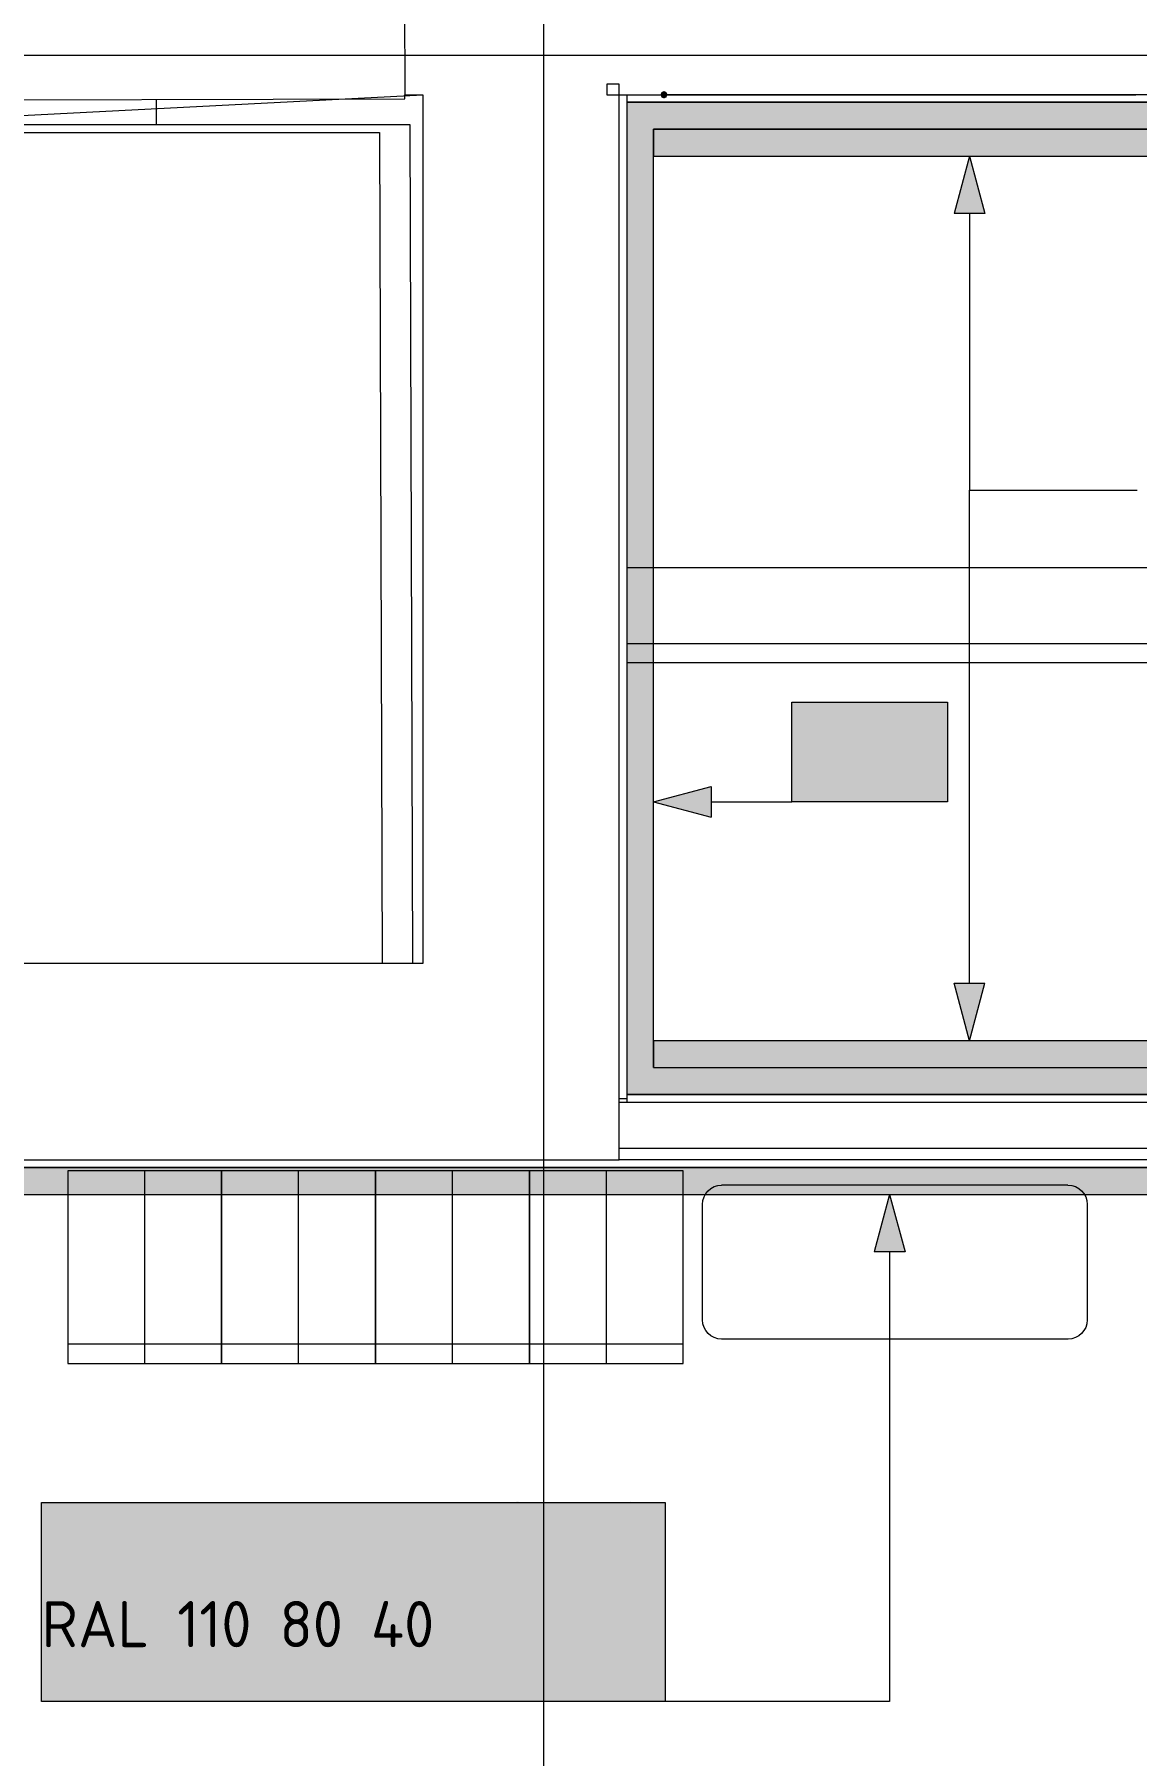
# Model space of a CAD drawing. Header units: millimetres. Extents: x -546 to 1681, y -650 to 1730.
# Drawn here: x 595.93 to 624.58, y 446.19 to 490.91 of the extents above; entities that cross this region are included whole.
import ezdxf

# ---------------------------------------------------------------- set-up
doc = ezdxf.new("R2010")
doc.units = ezdxf.units.MM

msp = doc.modelspace()

# ---------------------------------------------------------------- hatches: boundary and pattern name
h = msp.add_hatch(color=7)
h.dxf.hatch_style = 2
h.paths.add_polyline_path([(612.206, 489.335), (612.232, 489.271), (612.296, 489.245), (612.359, 489.271), (612.386, 489.335), (612.386, 489.348), (612.359, 489.411), (612.296, 489.438), (612.232, 489.411), (612.206, 489.348)])
at = {"true_color": 0xf1d696}
h = msp.add_hatch(color=41, dxfattribs=at)
h.dxf.hatch_style = 2
h.paths.add_polyline_path([(612.027, 488.448), (611.327, 488.448), (611.327, 489.148)])
h = msp.add_hatch(color=41, dxfattribs=at)
h.dxf.hatch_style = 2
h.paths.add_polyline_path([(612.027, 489.148), (612.027, 488.448), (611.327, 489.148)])
h = msp.add_hatch(color=41, dxfattribs=at)
h.dxf.hatch_style = 2
h.paths.add_polyline_path([(612.027, 488.448), (612.027, 489.148), (680.677, 489.148), (680.677, 488.448)])
h = msp.add_hatch(color=41, dxfattribs=at)
h.dxf.hatch_style = 2
h.paths.add_polyline_path([(612.027, 464.061), (611.327, 464.061), (611.327, 488.448), (612.027, 488.448)])
at = {"true_color": 0x3dad99}
h = msp.add_hatch(color=135, dxfattribs=at)
h.dxf.hatch_style = 2
h.paths.add_polyline_path([(680.677, 488.448), (680.677, 487.748), (612.027, 487.748), (612.027, 488.448)])
at = {"true_color": 0x0077b0}
h = msp.add_hatch(color=144, dxfattribs=at)
h.dxf.hatch_style = 2
h.paths.add_polyline_path([(620.238, 487.748), (620.638, 486.255), (619.838, 486.255)])
at = {"true_color": 0xffffff}
h = msp.add_hatch(color=7, dxfattribs=at)
h.dxf.hatch_style = 2
h.paths.add_polyline_path([(615.623, 473.555), (619.663, 473.555), (619.663, 470.967), (615.623, 470.967)])
at = {"true_color": 0x0077b0}
h = msp.add_hatch(color=144, dxfattribs=at)
h.paths.add_polyline_path([(616.834, 472.158), (616.834, 472.965), (616.804, 473.122), (616.715, 473.253), (616.587, 473.339), (616.43, 473.368), (616.274, 473.339), (616.142, 473.253), (616.055, 473.122), (616.027, 472.965), (616.027, 472.158), (616.055, 472.002), (616.142, 471.873), (616.274, 471.784), (616.43, 471.754), (616.587, 471.784), (616.715, 471.873), (616.804, 472.002)])
h.paths.add_polyline_path([(617.034, 472.158), (617.023, 472.037), (616.99, 471.925), (616.934, 471.822), (616.856, 471.728), (616.765, 471.651), (616.662, 471.597), (616.551, 471.564), (616.43, 471.554), (616.308, 471.564), (616.197, 471.597), (616.095, 471.651), (616.001, 471.728), (615.924, 471.822), (615.868, 471.925), (615.835, 472.037), (615.824, 472.158), (615.824, 472.965), (615.835, 473.087), (615.868, 473.198), (615.924, 473.3), (616.001, 473.394), (616.095, 473.472), (616.197, 473.527), (616.308, 473.561), (616.43, 473.572), (616.551, 473.561), (616.663, 473.527), (616.766, 473.473), (616.86, 473.396), (616.936, 473.303), (616.99, 473.2), (617.023, 473.087), (617.034, 472.965)])
h = msp.add_hatch(color=144, dxfattribs=at)
h.dxf.hatch_style = 2
h.paths.add_polyline_path([(619.257, 473.227), (619.025, 472.996), (618.955, 472.965), (618.879, 472.99), (618.853, 473.066), (618.881, 473.137), (619.277, 473.532), (619.317, 473.561), (619.358, 473.572), (619.434, 473.546), (619.46, 473.47), (619.46, 471.652), (619.434, 471.578), (619.358, 471.554), (619.282, 471.578), (619.257, 471.652)])
h = msp.add_hatch(color=144, dxfattribs=at)
h.dxf.hatch_style = 2
h.paths.add_polyline_path([(618.347, 472.056), (617.54, 472.056), (617.464, 472.081), (617.439, 472.158), (617.464, 472.234), (617.54, 472.259), (618.347, 472.259), (618.423, 472.234), (618.449, 472.158), (618.423, 472.081)])
h = msp.add_hatch(color=144, dxfattribs=at)
h.dxf.hatch_style = 2
h.paths.add_polyline_path([(612.027, 470.967), (613.52, 471.367), (613.52, 470.567)])
h = msp.add_hatch(color=144, dxfattribs=at)
h.dxf.hatch_style = 2
h.paths.add_polyline_path([(620.237, 464.76), (619.837, 466.253), (620.637, 466.253)])
at = {"true_color": 0x3dad99}
h = msp.add_hatch(color=135, dxfattribs=at)
h.dxf.hatch_style = 2
h.paths.add_polyline_path([(612.027, 464.061), (612.027, 464.761), (683.913, 464.758), (683.923, 464.058)])
at = {"true_color": 0xf1d696}
h = msp.add_hatch(color=41, dxfattribs=at)
h.dxf.hatch_style = 2
h.paths.add_polyline_path([(612.027, 464.061), (612.027, 463.361), (611.327, 463.361)])
h = msp.add_hatch(color=41, dxfattribs=at)
h.dxf.hatch_style = 2
h.paths.add_polyline_path([(611.327, 463.361), (611.327, 464.061), (612.027, 464.061)])
h = msp.add_hatch(color=41, dxfattribs=at)
h.dxf.hatch_style = 2
h.paths.add_polyline_path([(683.923, 464.058), (683.933, 463.358), (612.027, 463.361), (612.027, 464.061)])
at = {"true_color": 0x9f9f00}
h = msp.add_hatch(color=54, dxfattribs=at)
h.dxf.hatch_style = 2
h.paths.add_polyline_path([(582.077, 460.766), (582.077, 461.466), (627.057, 461.466), (627.057, 460.766)])
at = {"true_color": 0x0077b0}
h = msp.add_hatch(color=144, dxfattribs=at)
h.dxf.hatch_style = 2
h.paths.add_polyline_path([(618.162, 460.766), (618.562, 459.273), (617.762, 459.273)])
at = {"true_color": 0xffffff}
h = msp.add_hatch(color=7, dxfattribs=at)
h.dxf.hatch_style = 2
h.paths.add_polyline_path([(596.113, 452.765), (612.329, 452.765), (612.329, 447.588), (596.113, 447.588)])
at = {"true_color": 0x0077b0}
h = msp.add_hatch(color=144, dxfattribs=at)
h.paths.add_polyline_path([(608.893, 451.369), (608.893, 452.176), (608.863, 452.332), (608.774, 452.463), (608.646, 452.55), (608.489, 452.579), (608.333, 452.55), (608.201, 452.463), (608.114, 452.332), (608.086, 452.176), (608.086, 451.369), (608.114, 451.212), (608.201, 451.084), (608.333, 450.995), (608.489, 450.965), (608.646, 450.995), (608.774, 451.084), (608.863, 451.212)])
h.paths.add_polyline_path([(609.093, 451.369), (609.082, 451.248), (609.049, 451.136), (608.993, 451.033), (608.915, 450.939), (608.823, 450.862), (608.721, 450.807), (608.61, 450.775), (608.489, 450.764), (608.367, 450.775), (608.256, 450.807), (608.154, 450.862), (608.06, 450.939), (607.983, 451.033), (607.927, 451.136), (607.894, 451.248), (607.883, 451.369), (607.883, 452.176), (607.894, 452.297), (607.927, 452.409), (607.983, 452.511), (608.06, 452.604), (608.154, 452.682), (608.256, 452.738), (608.367, 452.771), (608.489, 452.782), (608.61, 452.771), (608.722, 452.738), (608.825, 452.683), (608.919, 452.607), (608.994, 452.514), (609.049, 452.41), (609.082, 452.298), (609.093, 452.176)])
h = msp.add_hatch(color=144, dxfattribs=at)
h.dxf.hatch_style = 2
h.paths.add_polyline_path([(610.913, 451.267), (610.916, 451.295), (611.32, 452.709), (611.355, 452.764), (611.418, 452.782), (611.495, 452.757), (611.52, 452.681), (611.514, 452.652), (611.147, 451.369), (611.619, 451.369), (611.619, 451.673), (611.644, 451.748), (611.72, 451.772), (611.797, 451.748), (611.822, 451.673), (611.822, 451.369), (612.025, 451.369), (612.099, 451.343), (612.124, 451.267), (612.099, 451.191), (612.025, 451.165), (611.822, 451.165), (611.822, 450.863), (611.797, 450.788), (611.72, 450.764), (611.644, 450.788), (611.619, 450.863), (611.619, 451.165), (611.015, 451.165), (610.939, 451.191)])
h = msp.add_hatch(color=144, dxfattribs=at)
h.dxf.hatch_style = 2
h.paths.add_polyline_path([(610.407, 451.267), (609.6, 451.267), (609.524, 451.292), (609.498, 451.369), (609.524, 451.445), (609.6, 451.47), (610.407, 451.47), (610.483, 451.445), (610.508, 451.369), (610.483, 451.292)])

# ---------------------------------------------------------------- linework, layer by layer
at = {"color": 7, "lineweight": 0}
for points in [[(609.173, 197.821), (609.173, 730.152)], [(605.551, 491.733), (605.557, 489.335)], [(187.211, 490.372), (863.726, 490.372)], [(605.557, 489.335), (606.027, 489.335)], [(605.557, 489.233), (605.557, 489.335)], [(606.027, 489.335), (606.027, 466.766)], [(611.127, 489.617), (610.811, 489.617)], [(610.811, 489.617), (610.812, 489.335)], [(610.812, 489.335), (612.296, 489.335)], [(611.127, 461.666), (611.127, 489.617)], [(611.327, 489.335), (611.327, 463.161)], [(612.296, 489.348), (624.563, 489.348)], [(612.296, 489.335), (624.563, 489.335)], [(624.931, 489.335), (624.563, 489.335)], [(564.502, 489.133), (605.557, 489.233)], [(599.1, 488.557), (599.1, 489.218)], [(611.327, 489.148), (624.931, 489.148)], [(611.327, 489.148), (611.327, 488.448)], [(681.377, 489.148), (611.327, 489.148)], [(605.698, 488.557), (564.502, 488.557)], [(605.77, 466.766), (605.698, 488.557)], [(611.327, 488.448), (611.327, 463.361)], [(612.027, 488.448), (680.677, 488.448)], [(612.027, 464.061), (612.027, 488.448)], [(680.677, 488.448), (612.027, 488.448)], [(612.027, 488.448), (612.027, 487.748)], [(564.502, 488.357), (604.898, 488.357)], [(604.898, 488.357), (604.97, 466.766)], [(612.027, 487.748), (680.677, 487.748)], [(641.074, 477.051), (611.327, 477.051)], [(656.227, 475.077), (611.327, 475.077)], [(656.227, 474.577), (611.327, 474.577)], [(606.027, 466.766), (487.301, 466.766)], [(683.913, 464.758), (612.027, 464.761)], [(612.027, 464.761), (612.027, 464.061)], [(683.923, 464.058), (612.027, 464.061)], [(612.027, 464.061), (683.923, 464.058)], [(629.977, 463.361), (611.327, 463.361)], [(611.327, 463.361), (612.027, 463.361)], [(612.027, 463.361), (684.633, 463.358)], [(611.127, 463.261), (611.327, 463.261)], [(611.127, 463.161), (629.977, 463.161)], [(481.801, 461.666), (611.127, 461.666)], [(629.977, 461.961), (611.127, 461.961)], [(627.877, 461.666), (611.127, 461.666)], [(627.757, 461.466), (581.377, 461.466)], [(587.627, 461.466), (627.877, 461.466)], [(582.077, 460.766), (627.057, 460.766)]]:
    msp.add_lwpolyline(points, dxfattribs=at)
at = {"color": 8, "lineweight": 0, "true_color": 0x6e6e6e}
msp.add_lwpolyline([(502.782, 484.022), (606.027, 489.335)], dxfattribs=at)
at = {"color": 144, "lineweight": 0, "true_color": 0x0077b0}
for points in [[(620.238, 487.748), (619.838, 486.255)], [(620.238, 487.748), (620.638, 486.255)], [(620.638, 486.255), (619.838, 486.255)], [(620.238, 486.255), (620.238, 479.069)], [(620.237, 466.253), (620.237, 479.069)], [(620.237, 479.069), (624.599, 479.069)], [(620.238, 479.069), (624.599, 479.069)], [(615.623, 473.555), (619.663, 473.555)], [(615.623, 470.967), (615.623, 473.555)], [(619.663, 473.555), (619.663, 470.967)], [(612.027, 470.967), (613.52, 471.367)], [(612.027, 470.967), (613.52, 470.567)], [(613.52, 471.367), (613.52, 470.567)], [(613.52, 470.967), (614.376, 470.967)], [(614.376, 470.967), (615.623, 470.967)], [(619.663, 470.967), (615.623, 470.967)], [(619.837, 466.253), (620.637, 466.253)], [(620.237, 464.76), (619.837, 466.253)], [(620.237, 464.76), (620.637, 466.253)], [(618.162, 460.766), (617.762, 459.273)], [(618.162, 460.766), (618.562, 459.273)], [(618.562, 459.273), (617.762, 459.273)], [(618.162, 459.273), (618.162, 447.588)], [(596.113, 452.765), (612.329, 452.765)], [(596.113, 447.588), (596.113, 452.765)], [(612.329, 452.765), (612.329, 447.588)], [(612.329, 447.588), (596.113, 447.588)], [(618.162, 447.588), (612.329, 447.588)]]:
    msp.add_lwpolyline(points, dxfattribs=at)
at = {"color": 253, "lineweight": 0, "true_color": 0x999999}
for points in [[(600.797, 461.377), (596.797, 461.377)], [(596.797, 461.377), (596.797, 456.377)], [(598.797, 456.377), (598.797, 461.377)], [(604.797, 461.377), (600.797, 461.377)], [(600.797, 461.377), (600.797, 456.377)], [(600.797, 456.377), (600.797, 461.377)], [(602.797, 456.377), (602.797, 461.377)], [(608.797, 461.377), (604.797, 461.377)], [(604.797, 461.377), (604.797, 456.377)], [(604.797, 456.377), (604.797, 461.377)], [(606.797, 456.377), (606.797, 461.377)], [(608.797, 456.377), (608.797, 461.377)], [(612.797, 461.377), (608.797, 461.377)], [(608.797, 461.377), (608.797, 456.377)], [(610.797, 456.377), (610.797, 461.377)], [(612.797, 456.377), (612.797, 461.377)], [(613.297, 460.508), (613.307, 460.61), (613.336, 460.703), (613.382, 460.788), (613.442, 460.862), (613.516, 460.923), (613.601, 460.969), (613.694, 460.998), (613.795, 461.008)], [(622.797, 461.008), (613.795, 461.008)], [(622.796, 461.008), (622.898, 460.998), (622.992, 460.969), (623.076, 460.923), (623.15, 460.862), (623.212, 460.788), (623.258, 460.703), (623.287, 460.609), (623.297, 460.508)], [(613.297, 457.506), (613.297, 460.508)], [(623.297, 460.508), (623.297, 457.506)], [(613.795, 457.008), (613.695, 457.019), (613.602, 457.048), (613.517, 457.094), (613.444, 457.155), (613.383, 457.228), (613.337, 457.313), (613.307, 457.406), (613.297, 457.506)], [(623.297, 457.506), (623.287, 457.406), (623.258, 457.313), (623.212, 457.228), (623.151, 457.154), (623.077, 457.094), (622.992, 457.048), (622.898, 457.019), (622.798, 457.008)], [(600.797, 456.877), (596.797, 456.877)], [(604.797, 456.877), (600.797, 456.877)], [(608.797, 456.877), (604.797, 456.877)], [(612.797, 456.877), (608.797, 456.877)], [(622.797, 457.008), (613.795, 457.008)], [(596.797, 456.377), (600.797, 456.377)], [(600.797, 456.377), (604.797, 456.377)], [(604.797, 456.377), (608.797, 456.377)], [(608.797, 456.377), (612.797, 456.377)]]:
    msp.add_lwpolyline(points, dxfattribs=at)

# ---------------------------------------------------------------- texts
at = {"color": 144, "true_color": 0x0077b0, "insert": (596.115, 450.202), "char_height": 1.2, "attachment_point": 1}
msp.add_mtext('{\\fGOSTCommon|b0|i0|c0;RAL 110 80 40}', dxfattribs=at)

doc.saveas('drawing.dxf')
